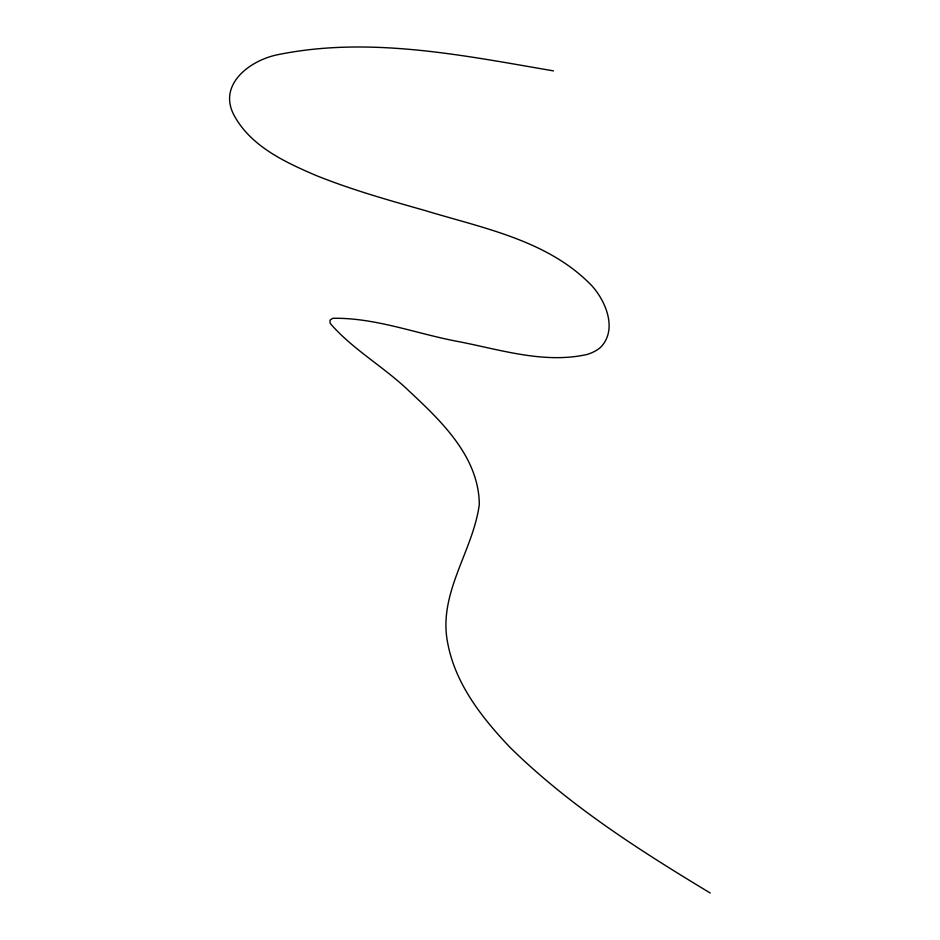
<?xml version="1.0" encoding="UTF-8"?>
<svg xmlns="http://www.w3.org/2000/svg" width="940" height="940" viewBox="0 0 940 940"><rect width="100%" height="100%" fill="white"/><g stroke="black" fill="none" stroke-linecap="round" stroke-linejoin="round"><path stroke-width="1.41" d="M553.495 70.888C463.432 55.483 369.984 36.096 278.91 54.473C251.027 59.537 216.905 84.177 234.33 115.796C251.286 146.617 285.137 162.162 316.04 175.475C351.255 189.633 387.832 199.997 424.328 210.313C482.549 228.126 548.373 240.17 592.141 286.077C606.053 301.67 617.545 329.599 600.801 347.119A36.166 20.88 0 0 1 587.03 354.486C544.236 364.015 500.668 349.762 458.802 341.655C416.961 333.947 375.624 317.544 332.772 318.296L329.999 320.152L330.116 323.301C352.911 349.751 384.566 367.188 409.593 391.534C441.835 421.602 479.059 457.31 479.294 504.651C472.855 551.839 437.57 593.575 447.757 643.312C455.454 684.179 482.02 717.855 509.938 747.3C569.076 805.498 639.505 850.336 710.217 893"/></g></svg>
